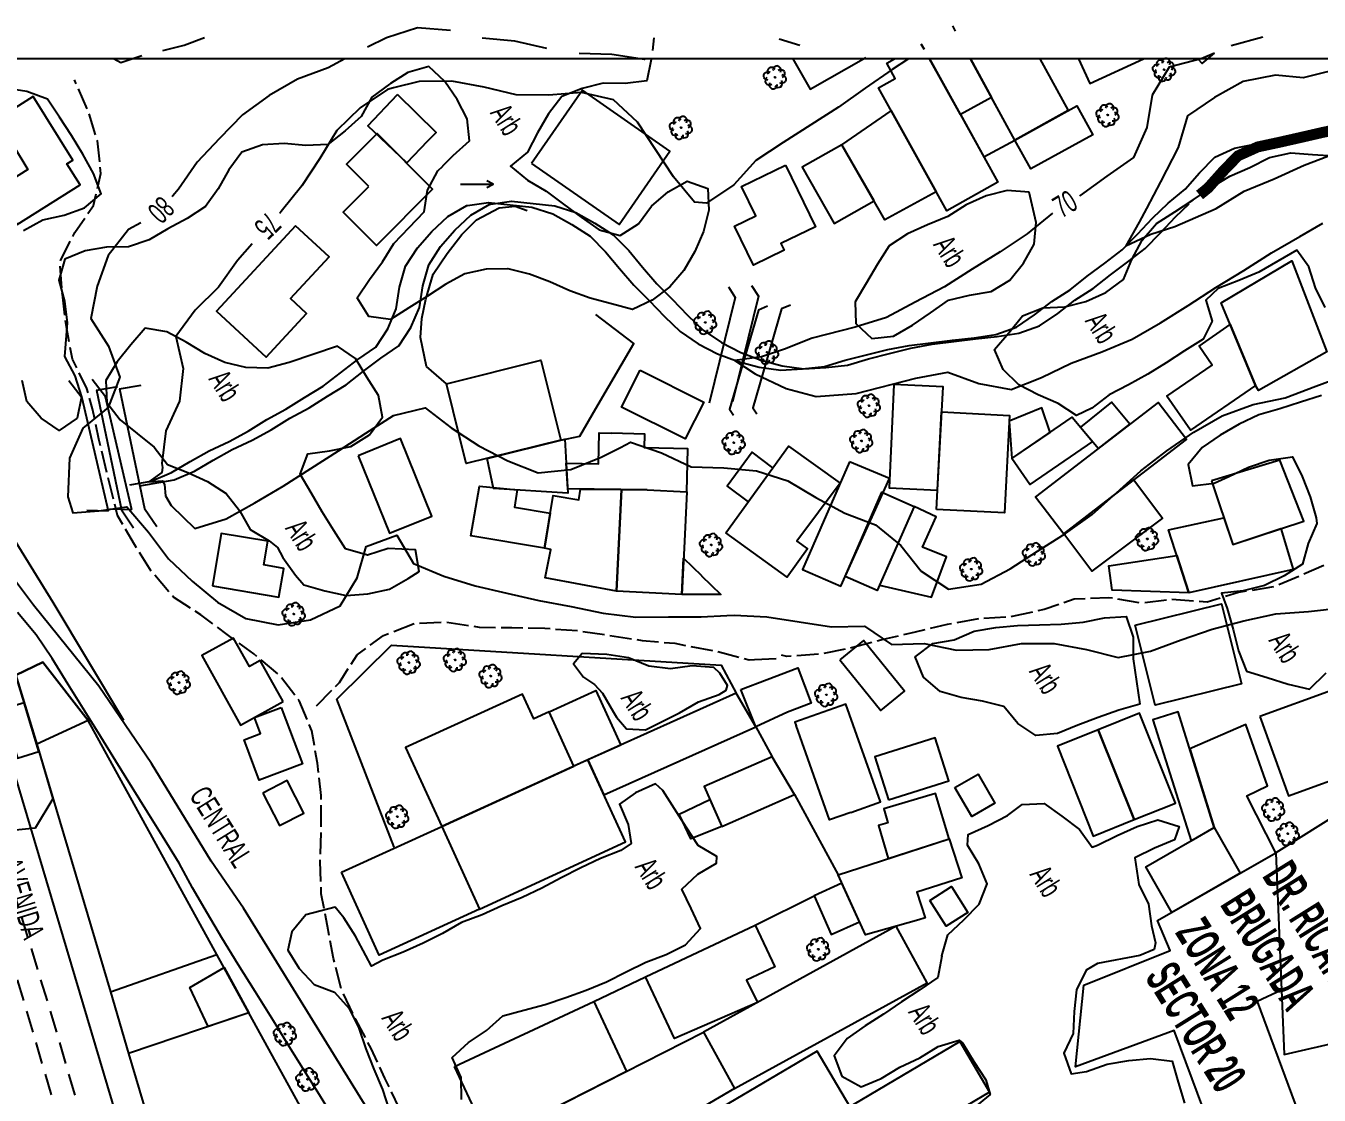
# Model space of a CAD drawing. Header units: millimetres. Extents: x 438774 to 440085, y 7202522 to 7203572.
# Drawn here: x 438891.7 to 439010.1, y 7203462.1 to 7203560 of the extents above; entities that cross this region are included whole.
import ezdxf

# ---------------------------------------------------------------- set-up
doc = ezdxf.new("R2010")
doc.units = ezdxf.units.MM
for name, pattern in [('00', [10, 0, -10]), ('06', [3, 2, -1]), ('17', [2.5, 2, -0.5])]:
    doc.linetypes.add(name, pattern=pattern)
for name, color, linetype in [('0211', 255, 'Continuous'), ('0212', 7, 'Continuous'), ('0220', 7, 'Continuous'), ('0222', 7, 'Continuous'), ('0401', 4, 'Continuous'), ('0505', 1, 'Continuous'), ('0506', 1, 'Continuous'), ('0603', 1, 'Continuous'), ('0604', 7, 'Continuous'), ('0623', 30, 'Continuous'), ('0625', 7, 'Continuous'), ('0626', 7, 'Continuous'), ('0629', 255, 'Continuous'), ('0707', 7, 'Continuous'), ('0801', 10, 'Continuous'), ('0803', 160, 'Continuous'), ('0821', 10, 'Continuous'), ('1005', 3, 'Continuous'), ('1006', 3, 'Continuous'), ('1007', 3, 'Continuous'), ('ARROYO', 150, 'Continuous'), ('cauces', 160, 'Continuous'), ('curso de agua', 4, 'Continuous'), ('PUENTES', 1, 'Continuous')]:
    doc.layers.add(name, color=color, linetype=linetype)
doc.styles.add('02', font='swissc.ttf')
doc.styles.add('04', font='swisscb.ttf')
doc.styles.get("Standard").update_dxf_attribs({"font": 'Arial.ttf'})
doc.linetypes.add('03', pattern='A,5,0,["I",Standard,S=2,R=0,X=0,Y=-1],0.1', length=5.1)

# ---------------------------------------------------------------- blocks, each defined once
blk = doc.blocks.new('01')
blk.add_line((0, 0), (3, 0))
blk.add_lwpolyline([(2.4, -0.3), (3, 0), (2.4, 0.3)])
blk = doc.blocks.new('09')
for p, q in [((-0.04, 0.01), (0.04, 0.01)), ((-0.02, 0.03), (0.02, 0.03)), ((0, 0.05), (0, 0.05)), ((-0.04, -0.01), (0.04, -0.01)), ((-0.02, -0.03), (0.02, -0.03))]:
    blk.add_line(p, q)
for points in [[(-0.61, 0.39), (-0.76, 0.34), (-0.88, 0.27), (-0.97, 0.13), (-1, 0), (-0.96, -0.15), (-0.88, -0.26), (-0.83, -0.31), (-0.73, -0.36), (-0.58, -0.38)], [(-0.12, 0.67), (-0.2, 0.77), (-0.32, 0.84), (-0.46, 0.87), (-0.62, 0.83), (-0.74, 0.77), (-0.81, 0.63), (-0.83, 0.49), (-0.83, 0.42), (-0.79, 0.32), (-0.69, 0.22), (-0.62, 0.16)], [(-0.41, 0.6), (-0.39, 0.72), (-0.35, 0.82), (-0.3, 0.88), (-0.18, 0.96), (-0.03, 1), (0.1, 0.96), (0.24, 0.87), (0.31, 0.75), (0.36, 0.62), (0.37, 0.55)], [(0.11, 0.66), (0.19, 0.71), (0.31, 0.78), (0.42, 0.81), (0.49, 0.81), (0.63, 0.78), (0.76, 0.7), (0.82, 0.58), (0.84, 0.41), (0.81, 0.28), (0.75, 0.16), (0.69, 0.06)], [(0.67, -0.42), (0.8, -0.38), (0.91, -0.29), (0.99, -0.14), (1.01, -0.01), (0.95, 0.14), (0.86, 0.24), (0.8, 0.29), (0.7, 0.32), (0.56, 0.34)], [(-0.14, -0.69), (-0.19, -0.75), (-0.3, -0.83), (-0.4, -0.87), (-0.48, -0.87), (-0.61, -0.83), (-0.74, -0.75), (-0.8, -0.63), (-0.83, -0.47), (-0.79, -0.33), (-0.7, -0.18), (-0.64, -0.12)], [(-0.38, -0.63), (-0.34, -0.76), (-0.26, -0.88), (-0.13, -0.97), (0.01, -1.01), (0.15, -0.97), (0.27, -0.88), (0.32, -0.83), (0.36, -0.73), (0.38, -0.57)], [(0.15, -0.7), (0.32, -0.83), (0.46, -0.87), (0.62, -0.85), (0.74, -0.79), (0.83, -0.66), (0.86, -0.52), (0.86, -0.45), (0.83, -0.34), (0.74, -0.24), (0.67, -0.18)]]:
    blk.add_lwpolyline(points)
blk.add_lwpolyline([(0, -0.05), (-0.05, 0), (0, 0.05), (0.05, 0)], close=True)
blk = doc.blocks.new('11')
blk.add_lwpolyline([(0, 0), (1.41, 1.41)])

msp = doc.modelspace()

# ---------------------------------------------------------------- linework, layer by layer
msp.add_lwpolyline([(440081.59, 7203556.96), (438782.49, 7203556.96), (438782.49, 7202523.15), (440081.59, 7202523.15)], close=True)
at = {"layer": '0211', "linetype": '06', "flags": 128}
msp.add_lwpolyline([(438859.81, 7203556.96), (438864.48, 7203547.19), (438870.17, 7203535.26), (438878.94, 7203509.2), (438885.21, 7203491.37), (438891.82, 7203469.71), (438904.26, 7203427.29), (438917.25, 7203385.95), (438925.92, 7203356.29), (438936.62, 7203319.77)], dxfattribs=at)
at = {"layer": '0401', "linetype": 'Continuous', "flags": 128}
for points in [[(438932.15, 7203543.53), (438934.05, 7203543.81), (438936.04, 7203543.6), (438938.02, 7203543.37), (438939.94, 7203542.77), (438941.68, 7203541.8), (438943.36, 7203540.71), (438944.77, 7203539.29), (438946.05, 7203537.76), (438947.35, 7203536.24), (438948.76, 7203534.82), (438950.16, 7203533.38), (438951.59, 7203531.99), (438953.25, 7203530.88), (438955.03, 7203529.96), (438956.9, 7203529.24), (438958.83, 7203528.72), (438960.81, 7203528.46), (438962.8, 7203528.58), (438964.8, 7203528.79), (438966.71, 7203529.37), (438968.64, 7203529.86), (438970.59, 7203530.36), (438972.55, 7203530.71), (438974.53, 7203530.95), (438976.52, 7203531.2), (438978.5, 7203531.42), (438980.48, 7203531.73), (438982.37, 7203532.39), (438984.03, 7203533.51), (438985.6, 7203534.74), (438987.3, 7203535.81), (438988.86, 7203537.07), (438990.46, 7203538.26), (438992.05, 7203539.47), (438993.46, 7203540.9), (438994.81, 7203542.37), (438996.25, 7203543.75), (438997.8, 7203545.02), (438999.13, 7203546.51), (439000.53, 7203547.94), (439002.34, 7203548.77), (439004.3, 7203549.18), (439006.25, 7203549.63), (439008.2, 7203550.08), (439010.16, 7203550.49)], [(438901.23, 7203517.96), (438903.19, 7203518.31), (438905.04, 7203519.08), (438906.76, 7203520.1), (438908.51, 7203521.07), (438910.32, 7203521.92), (438912.07, 7203522.88), (438913.77, 7203523.93), (438915.53, 7203524.89), (438917.22, 7203525.96), (438918.93, 7203526.99), (438920.51, 7203528.22), (438922.1, 7203529.43), (438923.75, 7203530.57), (438924.86, 7203532.23), (438925.62, 7203534.08), (438925.93, 7203536.05), (438926.47, 7203537.99), (438927.56, 7203539.65), (438928.87, 7203541.16), (438930.33, 7203542.53), (438932.07, 7203543.52), (438932.15, 7203543.53)]]:
    msp.add_lwpolyline(points, dxfattribs=at)
at = {"layer": '0505', "linetype": 'Continuous', "flags": 128}
for points, elevation in [([(438930.58, 7203559.55), (438927.58, 7203559.78), (438924.72, 7203558.87), (438923, 7203558.03)], 80), ([(438939.4, 7203557.9), (438936.48, 7203558.58), (438933.48, 7203558.84)], 80), ([(439004.91, 7203558.93), (439002.01, 7203558.15)], 70), ([(438948.39, 7203556.96), (438948.33, 7203556.88), (438945.36, 7203557.34), (438942.36, 7203557.45)], 80), ([(438973.93, 7203557.83), (438973.93, 7203557.83)], 75), ([(439000.5, 7203557.48), (438999.27, 7203556.94), (438996.36, 7203556.19), (438994.79, 7203553.64), (438994.31, 7203550.68), (438993.09, 7203547.93), (438990.64, 7203546.21), (438988.22, 7203544.44)], 70), ([(438920.93, 7203556.96), (438919.39, 7203556.13), (438916.57, 7203555.09), (438913.98, 7203553.58), (438911.54, 7203551.84), (438909.46, 7203549.67), (438907.41, 7203547.48), (438905.71, 7203545.02), (438905.18, 7203544.4)], 80), ([(438972.51, 7203556.96), (438970.99, 7203555.98), (438968.53, 7203554.26), (438966.08, 7203552.53), (438963.55, 7203550.91), (438961.03, 7203549.29), (438958.52, 7203547.64), (438956.5, 7203545.42), (438954.01, 7203543.75), (438952.9, 7203543.83), (438951, 7203546.15), (438949.33, 7203548.64), (438947.7, 7203551.16), (438945.5, 7203553.2), (438942.58, 7203553.87), (438939.59, 7203553.62), (438936.59, 7203553.66), (438933.67, 7203554.36), (438930.72, 7203554.92), (438927.72, 7203554.89), (438925.36, 7203554.29)], 75), ([(439012.91, 7203556.28), (439008.6, 7203555.22), (439006.07, 7203555.45), (439003.13, 7203554.88), (439000.51, 7203553.41), (438998.03, 7203551.73), (438997.16, 7203548.85), (438995.57, 7203545.7), (438994.28, 7203543.25), (438993.6, 7203541.99), (438992.39, 7203539.84), (438994.66, 7203540.89), (438996.86, 7203541.62), (439000.66, 7203543.26), (439003.2, 7203544.85), (439005.97, 7203545.98), (439008.71, 7203547.23), (439011.52, 7203548.28)], 65), ([(438925.36, 7203554.29), (438924.81, 7203554.15), (438922.32, 7203552.48), (438920.17, 7203550.39), (438918.62, 7203547.83), (438916.97, 7203545.32), (438915.1, 7203542.98), (438914.99, 7203542.87)], 75), ([(438985.68, 7203542.84), (438983.37, 7203540.92), (438980.87, 7203539.28), (438978.32, 7203537.7), (438975.79, 7203536.09), (438973.12, 7203534.69), (438970.48, 7203533.28), (438967.62, 7203532.39), (438963.67, 7203531.38), (438961.15, 7203530.37), (438959.05, 7203529.68), (438956.59, 7203529.35), (438958.45, 7203528.12), (438961.29, 7203526.79), (438964.04, 7203526.04), (438967.72, 7203526.32), (438973.16, 7203527.73), (438976.11, 7203528.27), (438978.94, 7203527.25), (438981.88, 7203526.68), (438984.67, 7203527.79), (438987.37, 7203529.11), (438990.18, 7203530.14), (438992.95, 7203531.29), (438995.55, 7203532.79), (438998.09, 7203534.38), (439000.61, 7203536.01), (439003.17, 7203537.58), (439005.7, 7203539.2), (439008.3, 7203540.68), (439010.41, 7203541.9)], 70), ([(438902.25, 7203541.93), (438901.11, 7203541.32), (438899.25, 7203538.95), (438898.26, 7203536.13), (438897.68, 7203533.18), (438899.28, 7203530.64), (438900.34, 7203527.83), (438899.27, 7203525.03), (438896.93, 7203523.16), (438895.72, 7203520.41), (438895.56, 7203516.87), (438896.02, 7203515.4), (438898.42, 7203515.58), (438900.97, 7203515.96), (438902.96, 7203513.64), (438904.77, 7203511.2), (438906.96, 7203509.15), (438909.26, 7203507.23), (438911.86, 7203505.73), (438914.81, 7203505.15), (438917.77, 7203505.6), (438920.48, 7203506.88), (438922.05, 7203509.44), (438922.87, 7203512.32), (438925.68, 7203513.36), (438927.19, 7203510.77), (438929.97, 7203509.61), (438932.83, 7203508.71), (438935.75, 7203508.04), (438938.68, 7203507.39), (438941.63, 7203506.84), (438944.56, 7203506.22), (438947.54, 7203505.85), (438950.54, 7203505.88), (438953.53, 7203505.88), (438955.86, 7203505.99)], 80), ([(438912.44, 7203540.01), (438911.1, 7203538.5), (438909.35, 7203536.06), (438907.23, 7203533.94), (438905.45, 7203531.53), (438906.12, 7203528.6), (438905.79, 7203525.62), (438904.54, 7203522.9), (438904.16, 7203519.92), (438904.23, 7203519.54), (438904.17, 7203519.09), (438902.98, 7203518.24), (438904.22, 7203518.32), (438904.4, 7203518), (438904.52, 7203516.94), (438905.03, 7203516.06), (438907.19, 7203513.98), (438910.05, 7203514.85), (438912.68, 7203516.32), (438915.26, 7203517.85), (438917.8, 7203519.45), (438920.33, 7203521.06), (438922.85, 7203522.68), (438925.37, 7203524.31), (438928.28, 7203525.01), (438930.66, 7203523.18), (438933.17, 7203521.53), (438935.83, 7203520.15), (438938.62, 7203519.05), (438941.6, 7203519.36), (438944.38, 7203520.5), (438946.13, 7203521.39)], 75), ([(438946.13, 7203521.39), (438947.06, 7203521.86), (438949.9, 7203520.9), (438952.61, 7203519.61), (438955.6, 7203519.53), (438958.59, 7203519.24), (438961.45, 7203518.34), (438964.03, 7203516.8), (438966.66, 7203515.36), (438969.47, 7203514.31), (438971.79, 7203512.41), (438973.67, 7203510.07), (438976.17, 7203508.41), (438979.14, 7203508.88), (438981.8, 7203510.26), (438984.31, 7203511.9), (438986.85, 7203513.5), (438989.29, 7203515.25), (438991.53, 7203517.24), (438993.77, 7203519.23), (438996.15, 7203521.07), (438998.61, 7203522.78), (439001.2, 7203524.29), (439004.03, 7203525.32), (439006.96, 7203525.92), (439009.77, 7203526.99), (439012.57, 7203528.04)], 75), ([(438955.86, 7203505.99), (438956.54, 7203506.02), (438959.53, 7203505.87), (438962.5, 7203505.42), (438965.46, 7203504.95), (438968.46, 7203505.04), (438970.94, 7203503.36), (438973.93, 7203503.43), (438976.88, 7203502.83), (438979.88, 7203502.9), (438982.83, 7203503.44), (438985.83, 7203503.43), (438988.78, 7203502.88), (438991.69, 7203502.15), (438994.63, 7203502.75), (438997.44, 7203503.79), (439000.28, 7203504.76), (439003.18, 7203505.52), (439006.11, 7203506.15), (439009.1, 7203506.36), (439012.09, 7203506.7)], 80), ([(438920.23, 7203459.48), (438918.59, 7203462.14), (438917.2, 7203464.37), (438915.74, 7203466.71), (438914.39, 7203468.9), (438912.71, 7203471.6), (438911.17, 7203474.06), (438909.65, 7203476.51), (438908.35, 7203478.72), (438906.99, 7203481.09), (438905.76, 7203483.35), (438904.24, 7203485.8), (438902.87, 7203488.01), (438901.45, 7203490.27), (438899.97, 7203492.66), (438898.58, 7203494.9), (438897.11, 7203497.26), (438895.61, 7203499.68), (438894.13, 7203502.07), (438892.68, 7203504.24), (438890.97, 7203506.29)], 85), ([(438890.81, 7203500.53), (438892.72, 7203494.23), (438894.2, 7203489.22), (438892.59, 7203486.54), (438882.48, 7203485.49)], 85)]:
    msp.add_lwpolyline(points, dxfattribs=dict(at, elevation=elevation))
at = {"layer": '0505', "linetype": '00', "flags": 128}
for points, elevation in [([(438905.18, 7203544.4), (438903.75, 7203542.74), (438902.25, 7203541.93)], 80), ([(438988.22, 7203544.44), (438985.68, 7203542.84)], 70), ([(438914.99, 7203542.87), (438913.08, 7203540.74), (438912.44, 7203540.01)], 75)]:
    msp.add_lwpolyline(points, dxfattribs=dict(at, elevation=elevation))
at = {"layer": '0603', "linetype": 'Continuous', "flags": 128}
msp.add_lwpolyline([(438906.91, 7203437.83), (438906.38, 7203439.37), (438905.55, 7203441.65), (438888.42, 7203499.09), (438883.46, 7203509.95)], dxfattribs=at)
at = {"layer": '0623', "linetype": '17', "flags": 128}
for points in [[(438933.95, 7203445.03), (438932.52, 7203447.52), (438931.28, 7203450.24), (438930.05, 7203452.99), (438928.48, 7203455.55), (438927.01, 7203458.15), (438925.88, 7203460.94), (438924.59, 7203463.65), (438923.33, 7203466.36), (438921.92, 7203469.02), (438920.63, 7203471.72), (438919.87, 7203474.62), (438919.32, 7203477.57), (438918.76, 7203480.52), (438918.67, 7203483.52), (438918.76, 7203486.52), (438918.75, 7203489.52), (438918.4, 7203492.5), (438917.9, 7203495.45), (438916.73, 7203498.23), (438914.9, 7203500.59), (438912.58, 7203502.49), (438910.16, 7203504.27), (438907.75, 7203506.05), (438905.24, 7203507.69), (438903.27, 7203509.97), (438901.67, 7203512.5), (438900.12, 7203515.14), (438899.17, 7203518.95), (438898.42, 7203522.13), (438897.84, 7203524.91), (438897.32, 7203526.79), (438895.99, 7203529.47), (438895.44, 7203532.42), (438895.07, 7203535.4), (438894.85, 7203538.39), (438896.21, 7203541.07), (438897.92, 7203543.53), (438898.6, 7203546.45), (438898.29, 7203549.44), (438897.38, 7203552.3), (438896.17, 7203555.04)], [(439070.46, 7203545), (439070.52, 7203543), (439070.64, 7203541), (439070.49, 7203539), (439069.95, 7203537.08), (439069.18, 7203535.24), (439068.05, 7203533.58), (439066.81, 7203532.02), (439065.21, 7203530.81), (439063.65, 7203529.55), (439062.01, 7203528.42), (439060.32, 7203527.34), (439058.62, 7203526.28), (439056.78, 7203525.49), (439054.93, 7203524.74), (439053.15, 7203523.84), (439051.35, 7203522.98), (439049.48, 7203522.25), (439047.66, 7203521.4), (439046.21, 7203520.96), (439044.45, 7203520.49), (439042.66, 7203519.82), (439040.06, 7203519.51), (439038.83, 7203519.25), (439036.48, 7203518.41), (439034.55, 7203517.89), (439032.62, 7203517.38), (439030.75, 7203516.68), (439028.1, 7203516.23), (439025.25, 7203515.28), (439022.41, 7203514.32), (439019.44, 7203514.35), (439016.7, 7203513.26), (439014.14, 7203511.91), (439010.7, 7203510.67), (439008.58, 7203509.74), (439005.92, 7203508.62), (439002.7, 7203508.1), (438999.84, 7203507.22), (438996.6, 7203507.46), (438993.78, 7203507.12), (438990.83, 7203507.63), (438987.65, 7203507.5), (438984.91, 7203506.54), (438981.98, 7203505.9), (438978.99, 7203505.7), (438976.04, 7203505.18), (438973.12, 7203504.47), (438970.19, 7203503.82), (438967.29, 7203503.04), (438964.35, 7203502.46), (438961.35, 7203502.26), (438960.86, 7203502.36)], [(438918.32, 7203497.73), (438920.42, 7203499.87), (438922.03, 7203502.4), (438924.46, 7203504.16), (438927.25, 7203505.28), (438930.24, 7203505.4), (438933.21, 7203504.94), (438936.21, 7203504.89), (438939.21, 7203504.84), (438942.2, 7203504.62), (438945.17, 7203504.18), (438948.13, 7203503.72), (438951.12, 7203503.46), (438955.03, 7203502.71), (438957.93, 7203501.94), (438958.4, 7203501.97)], [(438958.4, 7203501.97), (438960.58, 7203502.09)]]:
    msp.add_lwpolyline(points, dxfattribs=at)
at = {"layer": '0625', "linetype": '03', "flags": 128}
for points in [[(438996.11, 7203357.33), (438979.61, 7203377.56), (438957.44, 7203406.97), (438938.85, 7203435.12), (438911.64, 7203479.23), (438908.69, 7203483.53), (438903.22, 7203492.45), (438898.42, 7203499.53), (438892.43, 7203506.96), (438885.09, 7203516.71), (438876.89, 7203526.94), (438868.33, 7203536.55), (438859.51, 7203544.6), (438851.03, 7203552.09), (438845.79, 7203556.96)], [(438900.7, 7203496.39), (438894.22, 7203507.2), (438887.51, 7203518.03), (438880.53, 7203529.15), (438868.7, 7203548.46), (438863.48, 7203556.96)]]:
    msp.add_lwpolyline(points, dxfattribs=at)
at = {"layer": '0629', "linetype": 'Continuous', "flags": 128}
for points in [[(438956.02, 7203536.08), (438956.64, 7203535.1), (438954.26, 7203525.44)], [(438959.6, 7203534.3), (438958.76, 7203533.94), (438956.13, 7203524.88), (438956.49, 7203524.33)], [(438898.19, 7203526.63), (438900.47, 7203515.68)], [(438899.29, 7203515.55), (438896.89, 7203525.9)]]:
    msp.add_lwpolyline(points, dxfattribs=at)
at = {"layer": '0707', "linetype": 'Continuous', "flags": 128}
for points in [[(438932.98, 7203542.22), (438935.04, 7203543.32), (438936.49, 7203543.47), (438937.61, 7203543.07)], [(438930.22, 7203527.22), (438928.38, 7203528.79), (438927.85, 7203531.45), (438927.96, 7203533.17), (438928.34, 7203534.96), (438929, 7203537.24), (438930.28, 7203539.13), (438931.63, 7203540.87), (438932.94, 7203542.2), (438932.98, 7203542.22)], [(438943.88, 7203524.95), (438947.36, 7203530.89), (438943.88, 7203533.56)], [(438940.68, 7203522.05), (438942.41, 7203522.43), (438943.88, 7203524.95)], [(438925.43, 7203484.79), (438920.19, 7203498.33), (438925.19, 7203503.28), (438955.35, 7203501.47), (438956.72, 7203498.9)], [(438897.44, 7203496.39), (438893.27, 7203501.74), (438890.81, 7203500.53), (438892.72, 7203494.23)], [(438921.35, 7203452.85), (438917.46, 7203459.93), (438912.13, 7203469.64), (438909.2, 7203474.99), (438897.44, 7203496.39), (438892.72, 7203494.23), (438899.46, 7203471.56), (438901.13, 7203465.91), (438904.48, 7203454.63), (438908.31, 7203441.76), (438910.56, 7203440.31), (438927.78, 7203445.8)], [(438958.53, 7203495.8), (438960.01, 7203493.07)], [(438962.07, 7203489.62), (438966.05, 7203482.27)], [(438958.47, 7203477.66), (438963.85, 7203480.36)], [(438899.46, 7203471.56), (438909.2, 7203474.99)], [(438943.69, 7203470.66), (438948.43, 7203472.94)], [(438912.13, 7203469.64), (438901.13, 7203465.91)]]:
    msp.add_lwpolyline(points, dxfattribs=at)
at = {"layer": '0801', "linetype": 'Continuous', "flags": 128}
for points in [[(438976.52, 7203559.97), (438976.78, 7203559.48)], [(438973.93, 7203557.83), (438973.66, 7203558.3)], [(438973.66, 7203558.3), (438973.93, 7203557.83)], [(438998.98, 7203556.96), (438999.36, 7203556.51), (439000.5, 7203557.48)], [(438961.92, 7203556.96), (438963.49, 7203554.18), (438968.59, 7203557.06)], [(438974.41, 7203556.96), (438980.68, 7203545.65), (438976, 7203543.04), (438969.74, 7203554.31), (438971.28, 7203555.16), (438970.5, 7203556.55), (438971.23, 7203556.96)], [(438978.16, 7203556.96), (438980.1, 7203553.42), (438977.25, 7203551.85), (438974.41, 7203556.96)], [(438984.5, 7203556.96), (438987.1, 7203552.21), (438982.23, 7203549.52), (438978.16, 7203556.96)], [(438988.04, 7203556.96), (438989.1, 7203554.68), (438994.01, 7203556.96)], [(438948.59, 7203517.49), (438952.21, 7203517.32), (438952.31, 7203521.26), (438948.34, 7203521.36), (438948.37, 7203522.6), (438945.32, 7203522.68)], [(438945.78, 7203508.22), (438946.22, 7203517.53), (438948.59, 7203517.49)], [(438948.59, 7203517.49), (438952.21, 7203517.32), (438951.96, 7203512.15)], [(438953.55, 7203509.64), (438955.33, 7203507.93), (438954.64, 7203507.93)], [(438959.55, 7203500.14), (438962.38, 7203501.21), (438963.59, 7203497.99), (438961.43, 7203497.17)], [(438957.15, 7203499.23), (438959.55, 7203500.14)], [(438967.23, 7203487.98), (438969.94, 7203488.94), (438966.76, 7203497.9), (438962.1, 7203496.25), (438962.22, 7203495.91)], [(438970.02, 7203483.56), (438976.21, 7203485.57), (438977.37, 7203482), (438973.27, 7203480.67), (438974.03, 7203478.33), (438973.43, 7203478.15)], [(438996.81, 7203441.14), (439005.92, 7203443.52), (438996.8, 7203468.02), (438987.77, 7203464.68), (438988.53, 7203472.17), (438996.45, 7203475.33), (438995.28, 7203478.08), (439006.12, 7203484.28), (439006.64, 7203471.72), (439004.41, 7203470.67), (439015.34, 7203441.1), (439001, 7203434.51)]]:
    msp.add_lwpolyline(points, dxfattribs=at)
for points in [[(438938.01, 7203547.36), (438946.01, 7203541.79), (438950.67, 7203548.5), (438942.67, 7203554.07), (438938.01, 7203547.36)], [(438980.1, 7203553.42), (438977.25, 7203551.85), (438979.4, 7203547.97), (438982.23, 7203549.52), (438980.1, 7203553.42)], [(438982.23, 7203549.52), (438987.9, 7203552.65), (438989.37, 7203550.01), (438983.69, 7203546.87), (438982.23, 7203549.52)], [(438970.91, 7203552.2), (438975.03, 7203544.78), (438970.34, 7203542.22), (438966.4, 7203549.07), (438970.91, 7203552.2)], [(438969.35, 7203543.95), (438966.4, 7203549.07), (438962.77, 7203547.03), (438965.68, 7203541.88), (438969.35, 7203543.95)], [(438961.23, 7203547.23), (438963.98, 7203541.58), (438960.81, 7203540.04), (438961.11, 7203539.43), (438958.3, 7203538.07), (438956.58, 7203541.63), (438958.52, 7203542.57), (438957.2, 7203545.28), (438961.23, 7203547.23)], [(439004.26, 7203527.05), (439001.11, 7203534.62), (439007.56, 7203538.46), (439010.79, 7203530.13), (439004.51, 7203526.6), (439004.26, 7203527.05)], [(439004.26, 7203527.05), (438998.29, 7203522.95), (438996.14, 7203526.09), (439000.28, 7203528.92), (438999.08, 7203530.66), (439001.94, 7203532.63), (439004.26, 7203527.05)], [(438947.94, 7203528.46), (438953.76, 7203525.54), (438952.07, 7203522.16), (438946.24, 7203525.07), (438947.94, 7203528.46)], [(438975.16, 7203517.47), (438975.66, 7203526.92), (438971.15, 7203527.13), (438970.72, 7203517.68), (438975.16, 7203517.47)], [(438986.71, 7203513.49), (438997.93, 7203522.11), (438995.33, 7203525.49), (438984.12, 7203516.87), (438986.71, 7203513.49)], [(438989.87, 7203521.29), (438992.75, 7203523.5), (438991.08, 7203525.54), (438988.25, 7203523.24), (438989.87, 7203521.29)], [(438975.07, 7203515.69), (438975.53, 7203524.63), (438981.73, 7203524.32), (438981.27, 7203515.39), (438975.07, 7203515.69)], [(438981.7, 7203523.78), (438981.96, 7203520.38), (438985.45, 7203522.76), (438984.71, 7203525), (438981.7, 7203523.78)], [(438981.96, 7203520.38), (438987.48, 7203524.15), (438989.34, 7203521.93), (438983.6, 7203517.98), (438981.96, 7203520.38)], [(438955.79, 7203513.58), (438961.52, 7203521.51), (438966.24, 7203518.12), (438962.28, 7203512.81), (438963.26, 7203512.1), (438961.4, 7203509.52), (438955.79, 7203513.58)], [(438957.83, 7203516.41), (438960.09, 7203519.53), (438958.19, 7203520.94), (438955.9, 7203517.84), (438957.83, 7203516.41)], [(438967.09, 7203520.06), (438962.81, 7203510.21), (438966.31, 7203508.69), (438970.76, 7203518.53), (438967.09, 7203520.06)], [(439000.23, 7203518.33), (439002.17, 7203512.51), (439008.67, 7203514.65), (439006.48, 7203520.21), (439000.23, 7203518.33)], [(438986.71, 7203513.49), (438993.11, 7203518.41), (438995.73, 7203514.91), (438989.26, 7203510.07), (438986.71, 7203513.49)], [(438966.7, 7203509.58), (438970.05, 7203517.3), (438973.02, 7203515.98), (438969.63, 7203508.28), (438966.7, 7203509.58)], [(438973.02, 7203515.98), (438969.85, 7203508.78), (438974.61, 7203507.67), (438975.96, 7203511.36), (438973.78, 7203512.25), (438975.04, 7203515.04), (438973.02, 7203515.98)], [(438998.15, 7203508.09), (438996.3, 7203513.83), (439001.36, 7203514.95), (439002.17, 7203512.51), (439006.56, 7203513.96), (439007.7, 7203510.21), (438998.15, 7203508.09)], [(438998.15, 7203508.09), (438991.14, 7203508.33), (438990.84, 7203510.54), (438997.05, 7203511.5), (438998.15, 7203508.09)], [(438993.25, 7203505.12), (439001.15, 7203507.07), (439002.96, 7203499.75), (438995.07, 7203497.79), (438993.25, 7203505.12)], [(438966.21, 7203501.96), (438969.96, 7203497.32), (438972.13, 7203499.07), (438968.39, 7203503.72), (438966.21, 7203501.96)], [(438897.44, 7203496.39), (438892.72, 7203494.23), (438890.81, 7203500.53), (438893.27, 7203501.74), (438897.44, 7203496.39)], [(439004.64, 7203496.76), (439007.27, 7203489.51), (439013.83, 7203491.89), (439011.21, 7203499.13), (439004.64, 7203496.76)], [(438989.86, 7203495.55), (438993.16, 7203487.33), (438996.93, 7203488.84), (438993.63, 7203497.06), (438989.86, 7203495.55)], [(439000.48, 7203486.59), (438997.18, 7203497.18), (438994.87, 7203496.46), (438998.36, 7203485.38), (439000.48, 7203486.59)], [(438897.44, 7203496.39), (438892.72, 7203494.23), (438899.46, 7203471.56), (438909.2, 7203474.99), (438897.44, 7203496.39)], [(438998.23, 7203493.8), (439000.48, 7203486.59), (439002.86, 7203482.42), (439006.12, 7203484.28), (439003.47, 7203489.51), (439005.34, 7203490.42), (439003.35, 7203496.04), (438998.23, 7203493.8)], [(438970.66, 7203489.14), (438976.18, 7203490.87), (438974.95, 7203494.81), (438969.42, 7203493.08), (438970.66, 7203489.14)], [(438993.16, 7203487.33), (438989.86, 7203495.55), (438986.12, 7203494.05), (438989.41, 7203485.82), (438993.16, 7203487.33)], [(438976.74, 7203490.26), (438978.88, 7203491.48), (438980.41, 7203488.83), (438978.28, 7203487.6), (438976.74, 7203490.26)], [(439006.12, 7203484.28), (439006.88, 7203465.81), (439017.74, 7203468.34), (439017.05, 7203491.16), (439006.12, 7203484.28)], [(438970.64, 7203483.77), (438976.21, 7203485.57), (438974.98, 7203489.71), (438970.23, 7203488.3), (438970.6, 7203487.02), (438969.75, 7203486.77), (438970.64, 7203483.77)], [(439002.86, 7203482.42), (438996.6, 7203478.83), (438994.21, 7203483.01), (439000.48, 7203486.59), (439002.86, 7203482.42)], [(438974.44, 7203479.93), (438976.44, 7203481.2), (438977.94, 7203478.82), (438975.95, 7203477.56), (438974.44, 7203479.93)], [(438912.13, 7203469.64), (438908.4, 7203468.38), (438906.74, 7203471.95), (438909.86, 7203473.78), (438912.13, 7203469.64)], [(438901.13, 7203465.91), (438904.48, 7203454.63), (438917.46, 7203459.93), (438912.13, 7203469.64), (438901.13, 7203465.91)]]:
    msp.add_lwpolyline(points, close=True, dxfattribs=at)
at = {"layer": '0801'}
msp.add_lwpolyline([(438928.46, 7203549.39), (438929.26, 7203550.22), (438925.74, 7203553.69)], dxfattribs=at)
at = {"layer": '0803', "linetype": 'Continuous', "flags": 128}
msp.add_lwpolyline([(438892.92, 7203493.55), (438891.57, 7203498.01), (438889.61, 7203497.42), (438890.96, 7203492.96), (438892.92, 7203493.55)], close=True, dxfattribs=at)
at = {"layer": '0821', "linetype": 'Continuous', "flags": 128}
for points in [[(438889.1, 7203551.42), (438891.92, 7203546.83), (438888.93, 7203544.96), (438890.92, 7203541.79), (438896.7, 7203545.41), (438895.49, 7203547.35), (438896.04, 7203547.68), (438892.4, 7203553.49), (438889.1, 7203551.42)], [(438923.12, 7203545.28), (438921.07, 7203547.32), (438923.87, 7203550.11), (438928.95, 7203545.01), (438923.8, 7203539.87), (438920.76, 7203542.92), (438923.12, 7203545.28)], [(438916.41, 7203541.68), (438909.17, 7203533.86), (438913.72, 7203529.65), (438917.42, 7203533.64), (438915.94, 7203535.01), (438919.49, 7203538.84), (438916.41, 7203541.68)], [(438930.22, 7203527.22), (438938.86, 7203529.36), (438940.68, 7203522.05), (438932.03, 7203519.9), (438930.22, 7203527.22)], [(438922.15, 7203520.62), (438925.01, 7203513.53), (438928.87, 7203515.08), (438926.01, 7203522.19), (438922.15, 7203520.62)], [(438933.95, 7203520.38), (438941.04, 7203522.13), (438941.33, 7203517.21), (438934.51, 7203517.64), (438933.95, 7203520.38)], [(438939.18, 7203512.16), (438932.46, 7203513.3), (438933.24, 7203517.85), (438936.68, 7203517.5), (438936.44, 7203515.92), (438939.71, 7203515.37), (438939.18, 7203512.16)], [(438939.18, 7203512.16), (438939.97, 7203516.98), (438942.33, 7203516.59), (438942.49, 7203517.58), (438946.22, 7203517.53), (438945.78, 7203508.22), (438939.24, 7203509.45), (438939.77, 7203512.03), (438939.18, 7203512.16)], [(438908.8, 7203508.71), (438914.89, 7203507.69), (438915.33, 7203510.31), (438913.5, 7203510.63), (438913.86, 7203512.81), (438909.61, 7203513.52), (438908.8, 7203508.71)], [(438915.26, 7203498.14), (438913.18, 7203501.89), (438912.19, 7203501.33), (438910.74, 7203503.94), (438907.84, 7203502.33), (438911.37, 7203495.97), (438915.26, 7203498.14)], [(438929.78, 7203486.68), (438941.88, 7203492.21), (438939.61, 7203497.18), (438938.21, 7203496.54), (438937.17, 7203498.8), (438926.48, 7203493.91), (438929.78, 7203486.68)], [(438941.88, 7203492.21), (438939.61, 7203497.18), (438943.88, 7203499.13), (438946.17, 7203494.14), (438941.88, 7203492.21)], [(438956.72, 7203498.9), (438943.14, 7203492.78), (438944.61, 7203489.59), (438958.53, 7203495.8), (438956.72, 7203498.9)], [(438915.09, 7203497.58), (438917.05, 7203492.42), (438913.09, 7203490.92), (438911.69, 7203494.61), (438913.2, 7203495.19), (438912.64, 7203496.67), (438915.09, 7203497.58)], [(438943.14, 7203492.78), (438929.78, 7203486.68), (438933.25, 7203479.14), (438946.59, 7203485.29), (438943.14, 7203492.78)], [(438960.01, 7203493.07), (438953.8, 7203490.34), (438955.41, 7203486.69), (438962.07, 7203489.62), (438960.01, 7203493.07)], [(438913.4, 7203489.74), (438914.94, 7203486.77), (438917.17, 7203487.92), (438915.63, 7203490.9), (438913.4, 7203489.74)], [(438954.32, 7203489.17), (438955.41, 7203486.69), (438952.57, 7203485.57), (438951.5, 7203487.82), (438954.32, 7203489.17)], [(438920.6, 7203482.51), (438929.78, 7203486.68), (438933.25, 7203479.14), (438924.05, 7203474.9), (438920.6, 7203482.51)], [(438966.4, 7203481.5), (438963.85, 7203480.36), (438965.43, 7203476.81), (438968.01, 7203477.96), (438966.4, 7203481.5)], [(438948.43, 7203472.94), (438958.47, 7203477.66), (438960.26, 7203473.85), (438957.68, 7203472.64), (438958.68, 7203470.57), (438951.09, 7203467.3), (438948.43, 7203472.94)], [(438956.58, 7203462.7), (438974.2, 7203472.37), (438971.37, 7203477.57), (438953.75, 7203467.87), (438956.58, 7203462.7)], [(438930.94, 7203464.73), (438943.69, 7203470.66), (438946.68, 7203464.28), (438934.14, 7203457.89), (438930.94, 7203464.73)], [(438953.75, 7203467.87), (438956.58, 7203462.7), (438935.67, 7203450.45), (438932.14, 7203456.88), (438953.75, 7203467.87)], [(438948.24, 7203435.17), (438940.64, 7203445.37), (438977.18, 7203467), (438979.91, 7203462.39), (438962.89, 7203452.32), (438963.39, 7203451.48), (438955.6, 7203446.87), (438958.44, 7203442.06), (438948.24, 7203435.17)], [(438950.39, 7203451.15), (438967.14, 7203461.05), (438964.13, 7203466.13), (438947.38, 7203456.23), (438950.39, 7203451.15)]]:
    msp.add_lwpolyline(points, close=True, dxfattribs=at)
for points in [[(438926.58, 7203547.43), (438923.02, 7203550.83), (438925.74, 7203553.69)], [(438928.46, 7203549.39), (438926.58, 7203547.43)], [(438948.59, 7203517.49), (438941.31, 7203517.59), (438941.17, 7203519.95), (438944.12, 7203519.89), (438944.19, 7203522.71), (438945.33, 7203522.68)], [(438951.96, 7203512.15), (438951.76, 7203507.92), (438945.78, 7203508.22)], [(438951.76, 7203507.92), (438951.92, 7203511.24), (438953.55, 7203509.65)], [(438954.64, 7203507.93), (438951.76, 7203507.92)], [(438961.43, 7203497.17), (438958.53, 7203495.8), (438957.15, 7203499.23)], [(438967.23, 7203487.98), (438965.28, 7203487.29), (438962.21, 7203495.92)], [(438966.05, 7203482.27), (438970.02, 7203483.56)], [(438973.43, 7203478.15), (438968.55, 7203476.78), (438966.05, 7203482.27)]]:
    msp.add_lwpolyline(points, dxfattribs=at)
at = {"layer": '1005'}
for points in [[(438904.27, 7203557.72), (438906.22, 7203558.19), (438908.09, 7203558.89)], [(438949.2, 7203558.88), (438949.06, 7203557.71)], [(438962.56, 7203558.16), (438960.65, 7203558.76)], [(438899.81, 7203556.96), (438900.42, 7203556.63), (438902.33, 7203557.26)], [(438929.87, 7203547.15), (438930.83, 7203548.11), (438932.31, 7203549.46), (438932.1, 7203551.45), (438931.21, 7203553.24), (438930.06, 7203554.88), (438928.61, 7203556.26), (438926.69, 7203555.7), (438925.11, 7203554.7)], [(438948.96, 7203556.96), (438948.95, 7203556.9), (438948.55, 7203554.94), (438946.57, 7203554.7), (438944.57, 7203554.72), (438942.63, 7203554.25), (438940.78, 7203553.49), (438939.55, 7203551.91), (438938.56, 7203550.18), (438937.62, 7203548.4), (438936.08, 7203547.14), (438937.62, 7203545.86), (438939.34, 7203544.85), (438940.93, 7203543.64), (438942.54, 7203542.46), (438944.19, 7203541.31), (438946.12, 7203540.77), (438947.8, 7203541.86), (438948.99, 7203543.46), (438950.5, 7203544.78), (438952.24, 7203545.75), (438954.13, 7203545.09), (438954.24, 7203543.09), (438953.75, 7203541.15), (438952.94, 7203539.33), (438951.94, 7203537.59), (438950.65, 7203536.07), (438949.04, 7203534.87), (438947.25, 7203534), (438945.31, 7203534.53), (438943.38, 7203535.06), (438941.5, 7203535.72), (438939.67, 7203536.53), (438937.8, 7203537.24), (438935.86, 7203537.74), (438935.81, 7203537.73)], [(438891.51, 7203541.24), (438893.27, 7203542.21), (438895.22, 7203542.63), (438897.1, 7203543.32), (438898.63, 7203544.6), (438897.91, 7203546.47), (438896.94, 7203548.22), (438895.91, 7203549.93), (438894.82, 7203551.61), (438893.71, 7203553.27), (438891.83, 7203553.97), (438889.86, 7203554.26)], [(438925.11, 7203554.7), (438925, 7203554.63), (438923.4, 7203553.43), (438922.42, 7203551.68), (438920.94, 7203550.35), (438919.36, 7203549.11), (438917.36, 7203549.03), (438915.37, 7203549.19), (438913.37, 7203549.08), (438911.49, 7203548.41), (438910.31, 7203546.79), (438909.34, 7203545.04), (438908.17, 7203543.43), (438906.49, 7203542.33), (438904.72, 7203541.39), (438903, 7203540.37), (438901.11, 7203539.73), (438899.11, 7203539.7), (438897.14, 7203539.37), (438895.28, 7203538.63), (438894.75, 7203536.7), (438895.25, 7203534.77), (438895.51, 7203532.78), (438895.26, 7203529.7), (438896.22, 7203527.94), (438896.82, 7203526.03), (438896.43, 7203524.07), (438894.79, 7203522.92), (438893.14, 7203524.06), (438891.83, 7203525.58), (438891.38, 7203527.52)], [(439010.62, 7203534.19), (439009.75, 7203535.99), (439009.13, 7203537.9), (439008.02, 7203539.43), (439006.28, 7203538.44), (439004.55, 7203537.42), (439002.71, 7203536.66), (439000.84, 7203535.93), (438999.72, 7203534.86), (439000.29, 7203532.94), (438999.45, 7203531.3), (438997.76, 7203530.23), (438996.09, 7203529.14), (438994.39, 7203528.08), (438992.64, 7203527.11), (438990.87, 7203526.19), (438989.27, 7203524.98), (438987.87, 7203524.32), (438986.2, 7203525.42), (438984.37, 7203526.21), (438982.58, 7203527.1), (438981.17, 7203528.53), (438980.37, 7203530.36), (438981.67, 7203531.88), (438982.94, 7203533.43), (438984.8, 7203534.16), (438986.8, 7203534.24), (438988.73, 7203534.74), (438990.56, 7203535.55), (438992.16, 7203536.75), (438992.94, 7203538.59), (438993.87, 7203540.36), (438995.18, 7203541.87), (438996.86, 7203542.96), (438998.54, 7203544.04), (439000.2, 7203545.16), (439001.91, 7203546.2), (439003.74, 7203547.02), (439005.52, 7203547.92), (439007.47, 7203548.36), (439009.46, 7203548.19), (439011.46, 7203548.07)], [(438935.81, 7203537.73), (438933.86, 7203537.71), (438931.91, 7203537.27), (438930.15, 7203536.33), (438928.47, 7203535.24), (438926.78, 7203534.16), (438925.1, 7203533.09), (438923.12, 7203533.38), (438922.06, 7203535.08), (438923.17, 7203536.75), (438924.35, 7203538.36), (438925.41, 7203540.06), (438926.79, 7203541.51), (438928.17, 7203542.96), (438928.49, 7203544.92), (438929.42, 7203546.7), (438929.87, 7203547.14)], [(439010.29, 7203526.13), (439008.38, 7203525.52), (439006.47, 7203524.93), (439004.55, 7203524.37), (439002.75, 7203523.52), (439001.01, 7203522.52), (438999.37, 7203521.37), (438998.09, 7203519.83), (438998.49, 7203517.88), (439000.47, 7203518.12), (439001.8, 7203518.71), (439003.6, 7203519.59), (439005.5, 7203520.23), (439007.65, 7203520.52), (439008.51, 7203518.71), (439009.25, 7203516.85), (439009.81, 7203514.94), (439009.86, 7203514.43), (439009.07, 7203512.59), (439008.56, 7203510.69), (439006.87, 7203509.62), (439005.06, 7203508.76), (439003.12, 7203508.27), (439001.13, 7203508.04), (439001.65, 7203506.63), (439002.21, 7203504.72), (439002.68, 7203502.77), (439003.42, 7203500.91), (439005.33, 7203500.34), (439007.24, 7203499.72), (439009.19, 7203499.27), (439010.71, 7203500.75)], [(438931.59, 7203461.72), (438931.56, 7203463.72), (438930.75, 7203465.55), (438932.23, 7203466.91), (438933.89, 7203468.03), (438935.37, 7203469.37), (438937.31, 7203469.87), (438939.24, 7203470.39), (438941.14, 7203471.04), (438943.01, 7203471.72), (438944.87, 7203472.48), (438946.65, 7203473.38), (438948.45, 7203474.26), (438950.32, 7203474.97), (438952.1, 7203475.87), (438953.45, 7203477.35), (438952.62, 7203479.18), (438951.75, 7203480.97), (438953.21, 7203482.32), (438954.93, 7203483.35), (438954.97, 7203483.95), (438953.24, 7203484.95), (438952.16, 7203486.63), (438951.09, 7203488.32), (438950.01, 7203490), (438949.33, 7203490.6), (438947.51, 7203489.78), (438946.05, 7203488.72), (438946.85, 7203486.88), (438947.12, 7203485.15), (438946.17, 7203484.48), (438944.31, 7203483.76), (438942.5, 7203482.9), (438940.71, 7203482), (438938.95, 7203481.05), (438937.14, 7203480.18), (438935.29, 7203479.43), (438933.47, 7203478.61), (438931.6, 7203477.9), (438929.86, 7203476.91), (438928.07, 7203476.02), (438926.26, 7203475.18), (438924.39, 7203474.45), (438923.37, 7203473.91), (438922.85, 7203474.88), (438921.89, 7203476.64), (438920.83, 7203478.34), (438920.04, 7203479.32), (438917.34, 7203478.6), (438916.07, 7203477.06), (438915.69, 7203475.38), (438916.75, 7203473.69), (438918.11, 7203472.22), (438919.98, 7203471.52), (438921.3, 7203470.02), (438922.19, 7203468.23), (438922.84, 7203466.34), (438923.58, 7203464.48), (438924.35, 7203462.63), (438924.98, 7203460.74)], [(438975.54, 7203474.81), (438975.55, 7203474.86), (438976.11, 7203476.77), (438977.56, 7203478.15), (438978.95, 7203479.59), (438979.71, 7203481.44), (438978.94, 7203483.28), (438977.91, 7203484.99), (438977.95, 7203485.96), (438979.78, 7203486.77), (438981.55, 7203487.69), (438982.91, 7203488.69), (438984.91, 7203488.8), (438986.54, 7203487.64), (438988.13, 7203486.43), (438989.31, 7203484.81), (438989.79, 7203484.98), (438991.59, 7203485.86), (438993.41, 7203486.68), (438995.3, 7203487.31), (438997.27, 7203486.69), (438996.85, 7203485.48), (438995, 7203484.72), (438993.21, 7203483.83), (438993.58, 7203481.39), (438994.45, 7203479.59), (438994.73, 7203477.61), (438995.1, 7203476.05), (438994.98, 7203475.43), (438993.66, 7203474.88), (438989.79, 7203474.14), (438988.75, 7203473.54), (438987.87, 7203471.74), (438987.67, 7203469.75), (438987.56, 7203467.76), (438986.72, 7203465.94), (438987.38, 7203464.05), (438988.8, 7203464.26), (438990.68, 7203464.95), (438992.66, 7203465.26), (438994.65, 7203465.45), (438996.63, 7203465.21), (438997.18, 7203463.28), (438997.75, 7203461.37)], [(438975.54, 7203474.81), (438975.17, 7203472.88), (438973.53, 7203471.74), (438971.86, 7203470.64), (438970.21, 7203469.52), (438968.52, 7203468.45), (438966.89, 7203467.28), (438965.68, 7203465.69), (438966.4, 7203463.83), (438968.15, 7203462.85), (438970, 7203463.63), (438971.71, 7203464.66), (438973.52, 7203465.51), (438975.21, 7203466.57), (438977.13, 7203467.13), (438977.44, 7203466.89), (438978.48, 7203465.19), (438979.56, 7203463.5), (438979.98, 7203462.17), (438978.43, 7203460.9)]]:
    msp.add_lwpolyline(points, dxfattribs=at)
for points in [[(438983.53, 7203544.76), (438981.54, 7203544.89), (438979.6, 7203544.41), (438977.78, 7203543.58), (438976.09, 7203542.52), (438974.24, 7203541.76), (438972.4, 7203540.94), (438970.74, 7203539.84), (438969.65, 7203538.17), (438968.65, 7203536.44), (438967.62, 7203534.72), (438967.68, 7203532.72), (438969.14, 7203531.35), (438971.12, 7203531.58), (438972.87, 7203532.56), (438974.51, 7203533.7), (438976.15, 7203534.86), (438978.09, 7203535.33), (438980.05, 7203535.66), (438981.78, 7203536.68), (438983.02, 7203538.26), (438984.01, 7203539.99), (438984.17, 7203541.98)], [(438915.81, 7203529.16), (438913.87, 7203528.65), (438911.87, 7203528.71), (438909.93, 7203529.17), (438908.1, 7203529.99), (438906.39, 7203531.03), (438904.62, 7203531.96), (438902.65, 7203532.29), (438901.32, 7203530.79), (438900.09, 7203529.22), (438899.04, 7203527.52), (438899.13, 7203525.49), (438900.35, 7203523.91), (438901.91, 7203522.66), (438903.48, 7203521.42), (438904.68, 7203519.82), (438906.55, 7203519.1), (438908.36, 7203518.26), (438910.05, 7203517.18), (438911.28, 7203515.61), (438912.26, 7203513.86), (438913.99, 7203512.84), (438914.75, 7203512.22), (438915.23, 7203511.32), (438916.39, 7203509.68), (438917.15, 7203508.8), (438919.08, 7203508.27), (438921.03, 7203507.83), (438923.03, 7203508), (438924.99, 7203508.41), (438926.72, 7203509.39), (438927.73, 7203510.04), (438927.38, 7203512), (438924.88, 7203512.14), (438922.98, 7203511.51), (438920.98, 7203512.11), (438919.9, 7203513.79), (438918.85, 7203515.49), (438917.85, 7203517.23), (438916.82, 7203518.93), (438917.54, 7203520.8), (438919.52, 7203521.06), (438921.48, 7203521.46), (438923.16, 7203522.54), (438924.35, 7203524.15), (438924, 7203526.13), (438922.94, 7203527.82), (438921.9, 7203529.53), (438920.26, 7203530.66)], [(438993.68, 7203497.88), (438991.75, 7203497.34), (438989.86, 7203496.68), (438988, 7203495.96), (438986.14, 7203495.2), (438984.15, 7203495.03), (438982.49, 7203496.13), (438981.21, 7203497.68), (438979.28, 7203498.17), (438977.31, 7203498.49), (438975.39, 7203499.06), (438973.87, 7203500.36), (438973.12, 7203502.22), (438974.71, 7203503.44), (438976.68, 7203503.78), (438978.51, 7203504.58), (438980.48, 7203504.89), (438982.47, 7203505.09), (438984.48, 7203505.16), (438986.48, 7203505.21), (438988.47, 7203505.4), (438990.42, 7203505.8), (438992.41, 7203505.92), (438993.06, 7203504.03), (438993.04, 7203502.03)], [(438951.54, 7203497.1), (438953.27, 7203498.09), (438955.16, 7203498.76), (438955.82, 7203499.16), (438955.94, 7203499.59), (438955.24, 7203500.71), (438954.69, 7203501.24), (438952.69, 7203501.4), (438950.72, 7203501.13), (438948.72, 7203501.38), (438946.87, 7203502.12), (438944.9, 7203502.44), (438942.64, 7203502.53), (438941.84, 7203501.57), (438942.75, 7203500.37), (438943.77, 7203499.68), (438944.49, 7203498.89), (438945.5, 7203497.16), (438945.78, 7203496.7), (438946.69, 7203495.64), (438948.42, 7203495.53)]]:
    msp.add_lwpolyline(points, close=True, dxfattribs=at)
at = {"layer": 'ARROYO', "const_width": 1, "elevation": 60, "flags": 128}
msp.add_lwpolyline([(438999.13, 7203544.49), (438999.92, 7203545.14), (439001.25, 7203546.63), (439002.64, 7203548.07), (439004.46, 7203548.89), (439006.42, 7203549.31), (439008.37, 7203549.75), (439010.32, 7203550.2), (439012.28, 7203550.61)], dxfattribs=at)
at = {"layer": 'cauces', "linetype": 'Continuous', "elevation": 60, "flags": 128}
for points in [[(438902.16, 7203517.87), (438905.31, 7203518.43), (438907.16, 7203519.2), (438908.88, 7203520.22), (438910.62, 7203521.19), (438912.44, 7203522.04), (438914.18, 7203523), (438915.89, 7203524.05), (438917.64, 7203525.01), (438919.34, 7203526.08), (438921.05, 7203527.11), (438922.62, 7203528.35), (438924.22, 7203529.55), (438925.86, 7203530.69), (438926.97, 7203532.35), (438927.74, 7203534.2), (438928.05, 7203536.17), (438928.59, 7203538.11), (438929.68, 7203539.77), (438930.99, 7203541.28), (438932.44, 7203542.65), (438934.19, 7203543.64), (438934.27, 7203543.65)], [(438934.27, 7203543.65), (438936.17, 7203543.93), (438938.16, 7203543.72), (438940.14, 7203543.49), (438942.06, 7203542.89), (438943.8, 7203541.92), (438945.48, 7203540.83), (438946.89, 7203539.41), (438948.16, 7203537.88), (438949.47, 7203536.36), (438950.87, 7203534.94), (438952.28, 7203533.5), (438953.7, 7203532.11), (438955.37, 7203531), (438957.15, 7203530.08), (438959.01, 7203529.36), (438960.95, 7203528.84), (438962.93, 7203528.58), (438964.92, 7203528.7), (438966.91, 7203528.91), (438968.83, 7203529.49), (438970.76, 7203529.98), (438972.7, 7203530.48), (438974.66, 7203530.83), (438976.65, 7203531.07), (438978.64, 7203531.32), (438980.62, 7203531.55), (438982.6, 7203531.85), (438984.49, 7203532.51), (438986.15, 7203533.63), (438987.72, 7203534.86), (438989.41, 7203535.93), (438990.97, 7203537.19), (438992.58, 7203538.38), (438994.16, 7203539.59), (438995.57, 7203541.02), (438996.93, 7203542.49), (438998.18, 7203543.69)]]:
    msp.add_lwpolyline(points, dxfattribs=at)
at = {"layer": 'curso de agua', "linetype": '06', "elevation": 60, "flags": 128}
msp.add_lwpolyline([(438861.99, 7203556.96), (438866.6, 7203547.31), (438872.29, 7203535.38), (438881.06, 7203509.32), (438887.33, 7203491.49), (438893.94, 7203469.84), (438906.37, 7203427.41), (438919.37, 7203386.07), (438928.04, 7203356.41), (438938.73, 7203319.89)], dxfattribs=at)
at = {"layer": 'PUENTES', "linetype": 'Continuous', "elevation": 60, "flags": 128}
for points in [[(438958.14, 7203536.2), (438958.76, 7203535.22), (438956.38, 7203525.56)], [(438961.71, 7203534.42), (438960.88, 7203534.06), (438958.25, 7203525.01), (438958.61, 7203524.45)], [(438900.31, 7203526.75), (438902.59, 7203515.8)], [(438901.41, 7203515.67), (438899.01, 7203526.02)]]:
    msp.add_lwpolyline(points, dxfattribs=at)

# ---------------------------------------------------------------- block references
at = {"layer": '0401'}
msp.add_blockref('01', (438931.5, 7203545.49), dxfattribs=at)
at = {"layer": '0629'}
for p, rotation in [((438898.19, 7203526.63, 83.03), 325), ((438896.89, 7203525.9, 82.91), 82.99999999999999), ((438899.29, 7203515.55, 82.83), 133), ((438900.47, 7203515.68, 82.8), 258.9999999999999)]:
    msp.add_blockref('11', p, dxfattribs=dict(at, rotation=rotation))
at = {"layer": '1007', "rotation": 302}
for p in [(438960.28, 7203555.26), (438995.89, 7203555.95), (438990.72, 7203551.81), (438951.68, 7203550.65), (438953.9, 7203532.82), (438959.56, 7203530.08), (438968.88, 7203525.21), (438956.51, 7203521.81), (438968.19, 7203521.98), (438954.44, 7203512.46), (438994.34, 7203513.01), (438983.99, 7203511.61), (438978.24, 7203510.24), (438916.25, 7203506.13), (438926.77, 7203501.69), (438931, 7203501.94), (438934.27, 7203500.46), (438905.73, 7203499.86), (438964.98, 7203498.74), (438925.72, 7203487.58), (439005.89, 7203488.25), (439007.21, 7203486.03), (438964.24, 7203475.46), (438915.44, 7203467.69), (438917.5, 7203463.54)]:
    msp.add_blockref('09', p, dxfattribs=at)
at = {"layer": 'PUENTES'}
for p, rotation in [((438900.31, 7203526.75, 143.03), 325.0000000229798), ((438899.01, 7203526.02, 142.91), 82.99999997005942), ((438901.41, 7203515.67, 142.83), 133.0000000147556), ((438902.59, 7203515.8, 142.8), 259.0000000058849)]:
    msp.add_blockref('11', p, dxfattribs=dict(at, rotation=rotation))

# ---------------------------------------------------------------- texts
at = {"layer": '0212', "style": '04', "width": 0.625}
for s, p in [('DR. RICARDO', (439004.81, 7203482.15)), ('BRUGADA', (439000.96, 7203479.53))]:
    msp.add_text(s, height=3.2, rotation=302, dxfattribs=at).set_placement(p)
at = {"layer": '0220', "style": '04', "width": 0.625}
msp.add_text('ZONA 12', height=3.2, rotation=302, dxfattribs=at).set_placement((438996.85, 7203476.96))
at = {"layer": '0222', "style": '04', "width": 0.625}
msp.add_text('SECTOR 20', height=3.2, rotation=302, dxfattribs=at).set_placement((438994.08, 7203472.9))
at = {"layer": '0506', "style": '02', "width": 0.75}
for s, rotation, p in [('70', 31, (438986.51, 7203542.33)), ('80', 225, (438904.07, 7203544.5)), ('75', 224, (438913.85, 7203543.04))]:
    msp.add_text(s, height=2, rotation=rotation, dxfattribs=at).set_placement(p)
at = {"layer": '0604', "style": '02', "width": 0.75}
msp.add_text('AVENIDA', height=2, rotation=287, dxfattribs=at).set_placement((438889.36, 7203483.43))
at = {"layer": '0626', "style": '02', "width": 0.75}
msp.add_text('CENTRAL', height=2, rotation=302, dxfattribs=at).set_placement((438906.62, 7203489.54))
at = {"layer": '1006', "style": '02', "width": 0.75}
for p in [(438934.16, 7203552), (438974.71, 7203539.94), (438988.6, 7203532.96), (438908.4, 7203527.65), (438915.41, 7203513.98), (439005.4, 7203503.72), (438983.49, 7203500.88), (438946.12, 7203498.44), (438947.41, 7203482.99), (438983.53, 7203482.3), (438924.23, 7203469.14), (438972.43, 7203469.7)]:
    msp.add_text('Arb', height=2, rotation=302, dxfattribs=at).set_placement(p)

doc.saveas('drawing.dxf')
